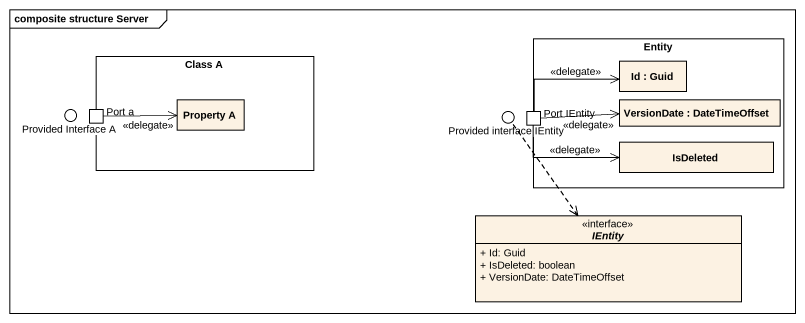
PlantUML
@startuml
mainframe composite structure Server
allowmixing
hide circle
hide empty members
skinparam classAttributeIconSize 0
rectangle "Class A" as Class_A {
  port "Port a" as Port_a
  rectangle "Property A" as Property_A
}
rectangle "Entity" as Entity_ {
  rectangle "Id : Guid" as Id
  port "Port IEntity" as Port_IEntity
  rectangle "VersionDate : DateTimeOffset" as VersionDate
  rectangle IsDeleted
}
() "Provided Interface A" as Provided_Interface_A
() "Provided interface IEntity" as Provided_interface_IEntity
interface IEntity {
  + Id: Guid
  + IsDeleted: boolean
  + VersionDate: DateTimeOffset
}
Port_a -right-> Property_A : <<delegate>>
Port_IEntity -right-> Id : <<delegate>>
Port_IEntity -right-> VersionDate : <<delegate>>
Port_IEntity -right-> IsDeleted : <<delegate>>
IEntity <.up. Provided_interface_IEntity
@enduml
